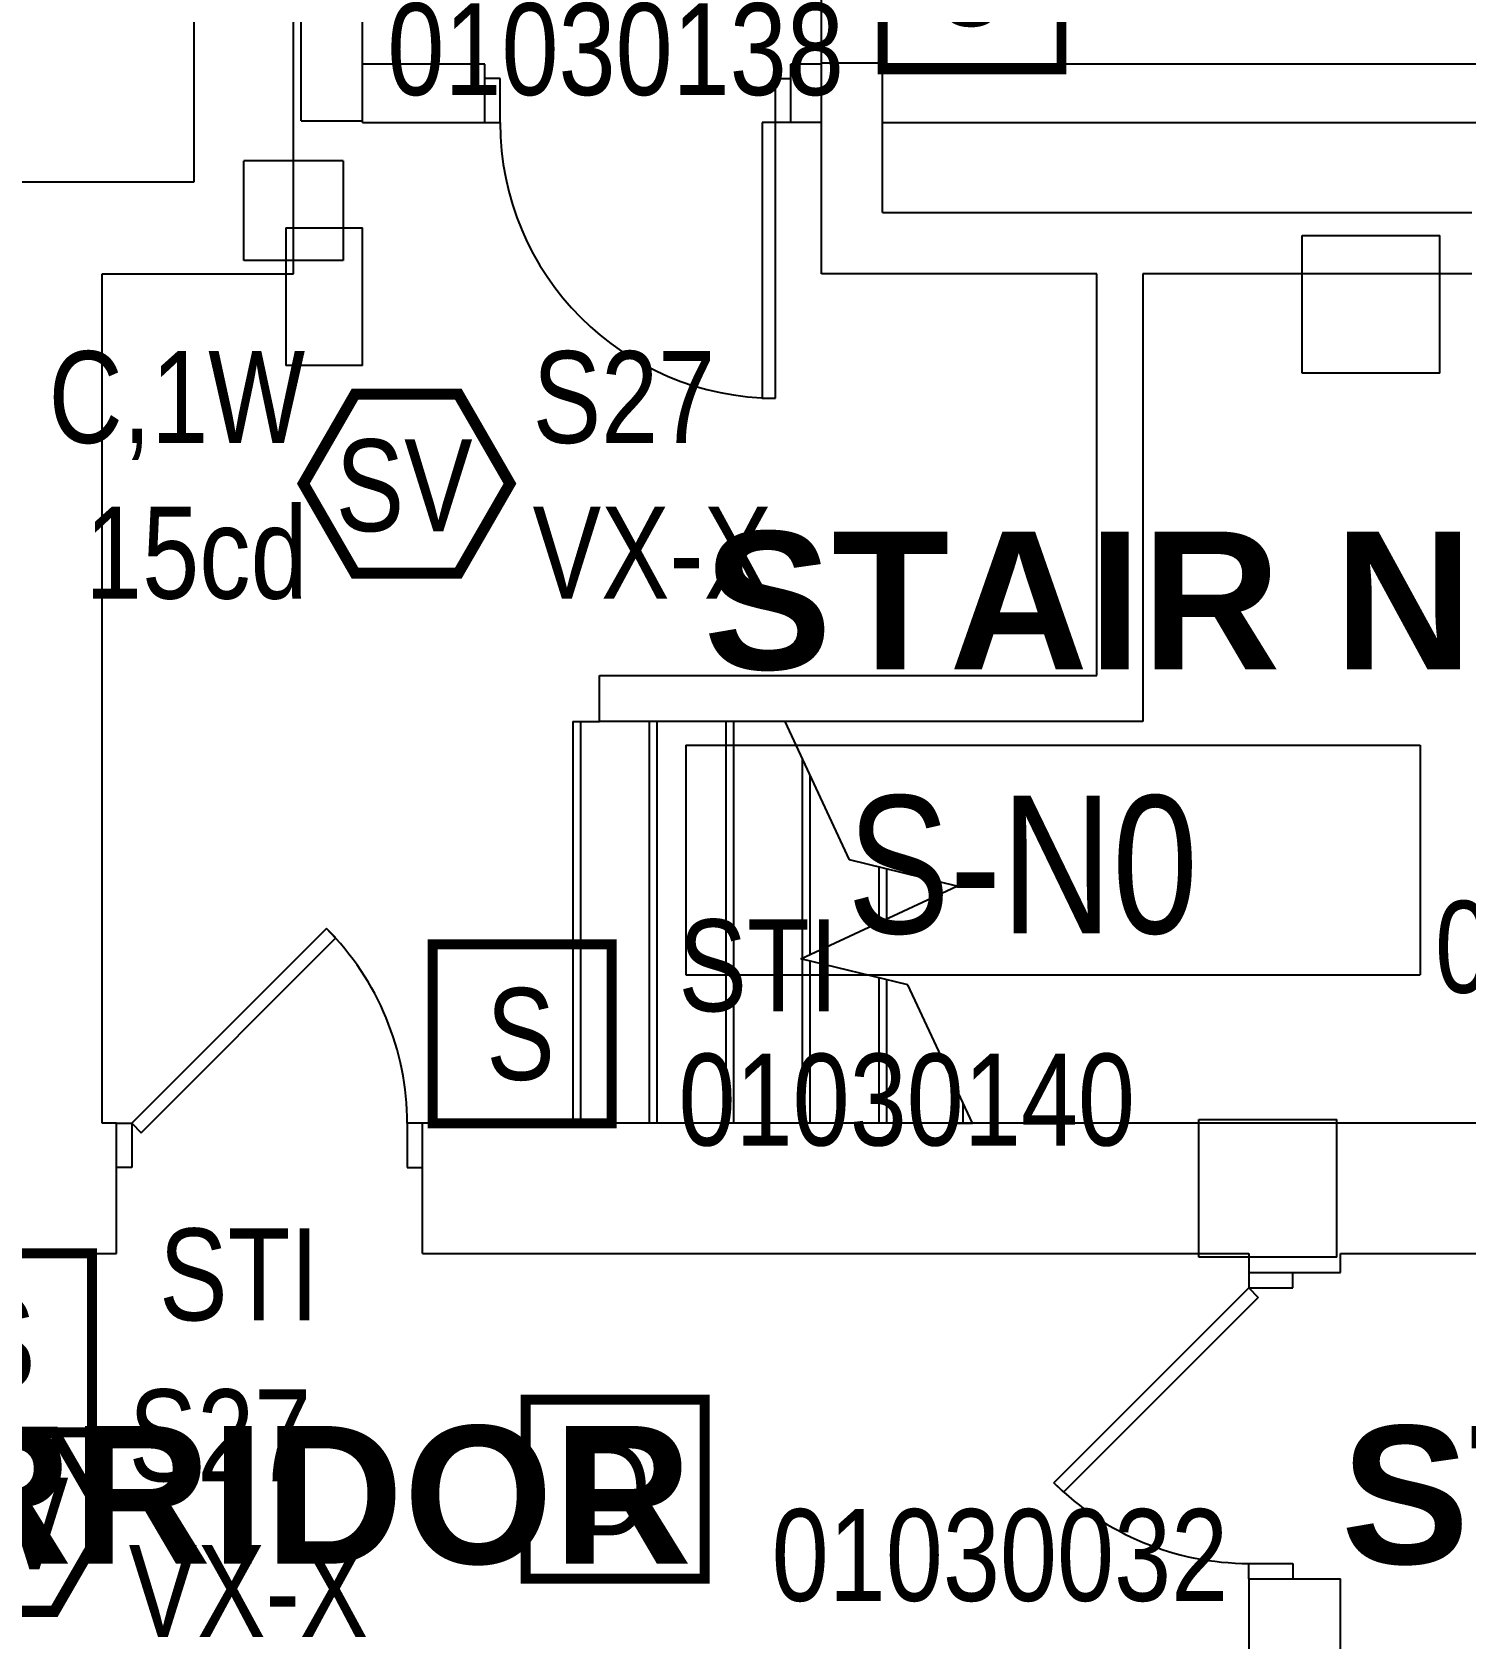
# Model space of a CAD drawing. Header units: inches. Extents: x 3516 to 15434, y -1454 to 5991.
# Drawn here: x 8964 to 9151.4, y -240.9 to -31 of the extents above; entities that cross this region are included whole.
import ezdxf
from ezdxf.enums import TextEntityAlignment as Align

# ---------------------------------------------------------------- set-up
doc = ezdxf.new("R2010")
doc.units = ezdxf.units.IN
doc.header["$LTSCALE"] = 0.25
doc.header["$MEASUREMENT"] = 0
for name, color, linetype in [('BACKGROUND', 8, 'Continuous'), ('HEAT DETECTOR', 1, 'Continuous'), ('PULL STATION', 1, 'Continuous'), ('SPEAKER STROBE', 1, 'Continuous'), ('WATERFLOW SWITCH', 1, 'Continuous')]:
    doc.layers.add(name, color=color, linetype=linetype)
doc.styles.add('Arial', font='arial.ttf', dxfattribs={"width": 0.8})
doc.styles.add('Arial_B_1', font='arialbd.ttf', dxfattribs={"height": 0.09375})

# ---------------------------------------------------------------- blocks, each defined once
blk = doc.blocks.new('SIGA-278')
at = {"layer": 'PULL STATION', "const_width": 1.3}
blk.add_lwpolyline([(-11.5, -11.68), (-11.5, 11.7), (11.89, 11.7), (11.89, -11.68)], close=True, dxfattribs=at)
at = {"layer": 'PULL STATION', "style": 'Arial', "width": 0.8}
blk.add_text('S', height=12, dxfattribs=at).set_placement((0, 0), align=Align.MIDDLE)
for tag, p in [('ADDRESS', (20.64, 8.96)), ('ZONE', (20.64, -8.58))]:
    blk.add_attdef(tag, text='', height=12, dxfattribs=at).set_placement(p, align=Align.MIDDLE_LEFT)
blk.add_attdef('SUBSCRIPT', text='', height=12, dxfattribs=at).set_placement((-16.56, -9.02), align=Align.MIDDLE_RIGHT)
blk = doc.blocks.new('SIGA-HRD')
at = {"layer": 'HEAT DETECTOR', "const_width": 1.3}
blk.add_lwpolyline([(-11.5, -11.68), (-11.5, 11.7), (11.89, 11.7), (11.89, -11.68)], close=True, dxfattribs=at)
at = {"layer": 'HEAT DETECTOR', "style": 'Arial', "width": 0.8}
blk.add_text('D', height=12, dxfattribs=at).set_placement((0, 0), align=Align.MIDDLE)
for tag, p in [('ADDRESS', (20.64, 8.96)), ('ZONE', (20.64, -8.58))]:
    blk.add_attdef(tag, text='', height=12, dxfattribs=at).set_placement(p, align=Align.MIDDLE_LEFT)
blk.add_attdef('SUBSCRIPT', text='', height=12, dxfattribs=at).set_placement((-16.56, -9.02), align=Align.MIDDLE_RIGHT)
blk = doc.blocks.new('WATERFLOW SWITCH')
at = {"layer": 'WATERFLOW SWITCH', "const_width": 1.25}
blk.add_lwpolyline([(-23.19, 12.37), (23.58, 12.37), (23.58, -11.01), (-23.19, -11.01)], close=True, dxfattribs=at)
at = {"layer": 'WATERFLOW SWITCH', "style": 'Arial', "width": 0.8}
blk.add_text('WF', height=12, dxfattribs=at).set_placement((0, 0), align=Align.MIDDLE)
for tag, p in [('ADDRESS', (28.76, 11.59)), ('ZONE', (29.08, -8.75))]:
    blk.add_attdef(tag, text='', height=12, dxfattribs=at).set_placement(p, align=Align.MIDDLE_LEFT)
blk = doc.blocks.new('G4-S7VM')
at = {"layer": 'SPEAKER STROBE', "const_width": 1.46}
blk.add_lwpolyline([(13.83, 0.21), (7.08, 11.9), (-6.42, 11.9), (-13.17, 0.21), (-6.42, -11.49), (7.08, -11.49)], close=True, dxfattribs=at)
at = {"layer": 'SPEAKER STROBE', "style": 'Arial', "width": 0.8}
blk.add_text('SV', height=12, dxfattribs=at).set_placement((0, 0), align=Align.MIDDLE)
for tag, p in [('W', (-12.95, 11.52)), ('CANDELA', (-12.62, -8.82)), ('1/2W', (-12.62, -29.16))]:
    blk.add_attdef(tag, text='', height=12, dxfattribs=at).set_placement(p, align=Align.MIDDLE_RIGHT)
for tag, p in [('Speaker_Circuit', (16.8, 11.52)), ('Visual_Circuit', (16.8, -8.82))]:
    blk.add_attdef(tag, text='', height=12, dxfattribs=at).set_placement(p, align=Align.MIDDLE_LEFT)
blk = doc.blocks.new('GC-S7VM')
at = {"layer": 'SPEAKER STROBE', "const_width": 1.46}
blk.add_lwpolyline([(13.83, 0.21), (7.08, 11.9), (-6.42, 11.9), (-13.17, 0.21), (-6.42, -11.49), (7.08, -11.49)], close=True, dxfattribs=at)
at = {"layer": 'SPEAKER STROBE', "style": 'Arial', "width": 0.8}
blk.add_text('SV', height=12, dxfattribs=at).set_placement((0, 0), align=Align.MIDDLE)
for tag, p in [('C', (-12.95, 11.52)), ('CANDELA', (-12.62, -8.82)), ('1/2W', (-12.62, -29.16))]:
    blk.add_attdef(tag, text='', height=12, dxfattribs=at).set_placement(p, align=Align.MIDDLE_RIGHT)
for tag, p in [('Speaker_Circuit', (16.8, 11.52)), ('Visual_Circuit', (16.8, -8.82))]:
    blk.add_attdef(tag, text='', height=12, dxfattribs=at).set_placement(p, align=Align.MIDDLE_LEFT)

msp = doc.modelspace()

# ---------------------------------------------------------------- linework, layer by layer
at = {"layer": 'BACKGROUND'}
for p, q in [((8985.17, -50.55), (8985.17, 1103.7)), ((8998.17, -62.55), (8998.17, 149.45)), ((8999.17, -42.55), (8999.17, 149.45)), ((9007.17, -42.8), (9007.17, 45.45)), ((9067.17, -34.99), (9067.17, 45.45)), ((9023.17, -35.17), (9007.17, -35.17)), ((9023.17, -42.8), (9023.17, -35.17)), ((9067.17, -35.17), (9063.17, -35.17)), ((9063.17, -42.8), (9063.17, -35.17)), ((9067.17, -62.55), (9067.17, -34.99)), ((9067.17, -34.99), (9075.17, -34.99)), ((9075.17, -54.55), (9075.17, -34.99)), ((9173.67, -35.17), (9075.17, -35.17)), ((9025.17, -37.05), (9023.17, -37.05)), ((9025.17, -42.8), (9025.17, -37.05)), ((9061.17, -37.05), (9063.17, -37.05)), ((9061.17, -42.8), (9061.17, -37.05)), ((8999.17, -42.55), (9007.17, -42.55)), ((9007.17, -42.8), (9023.17, -42.8)), ((9023.17, -42.8), (9025.17, -42.8)), ((9059.42, -42.8), (9059.42, -78.8)), ((9061.17, -42.8), (9059.42, -42.8)), ((9063.17, -42.8), (9061.17, -42.8)), ((9061.17, -78.8), (9061.17, -42.8)), ((9067.17, -42.8), (9063.17, -42.8)), ((9075.17, -42.8), (9173.67, -42.8)), ((9004.67, -47.8), (8991.67, -47.8)), ((8991.67, -60.8), (8991.67, -47.8)), ((9004.67, -47.8), (9004.67, -60.8)), ((8961.17, -50.55), (8985.17, -50.55)), ((9075.17, -54.55), (9152.17, -54.55)), ((8997.17, -56.55), (8997.17, -74.55)), ((8997.17, -56.55), (9007.17, -56.55)), ((9007.17, -74.55), (9007.17, -56.55)), ((9130.02, -75.55), (9130.02, -57.55)), ((9130.02, -57.55), (9148.02, -57.55)), ((9148.02, -75.55), (9148.02, -57.55)), ((9004.67, -60.8), (8991.67, -60.8)), ((8973.17, -62.55), (8998.17, -62.55)), ((8973.17, -173.55), (8973.17, -62.55)), ((9103.17, -62.55), (9067.17, -62.55)), ((9103.17, -115.05), (9103.17, -62.55)), ((9152.17, -62.55), (9109.17, -62.55)), ((9109.17, -62.55), (9109.17, -121.05)), ((9007.17, -74.55), (8997.17, -74.55)), ((9148.02, -75.55), (9130.02, -75.55)), ((9059.42, -78.8), (9061.17, -78.8)), ((9038.17, -115.05), (9103.17, -115.05)), ((9038.17, -121.05), (9038.17, -115.05)), ((9034.67, -121.05), (9034.67, -173.55)), ((9034.67, -121.05), (9038.17, -121.05)), ((9035.67, -121.05), (9035.67, -173.55)), ((9109.17, -121.05), (9038.17, -121.05)), ((9044.67, -121.05), (9044.67, -173.55)), ((9045.67, -121.05), (9045.67, -173.55)), ((9054.67, -121.05), (9054.67, -173.55)), ((9055.67, -121.05), (9055.67, -173.55)), ((9070.86, -139.14), (9062.43, -121.05)), ((9049.43, -124.14), (9145.43, -124.14)), ((9049.43, -124.14), (9049.43, -154.14)), ((9064.67, -125.85), (9064.67, -151.96)), ((9145.43, -124.14), (9145.43, -154.14)), ((9065.67, -128), (9065.67, -151.5)), ((9084.86, -142.55), (9070.86, -139.14)), ((9074.67, -140.07), (9074.67, -147.3)), ((9075.67, -140.31), (9075.67, -146.83)), ((9064.47, -152.05), (9084.86, -142.55)), ((9084.67, -142.5), (9084.67, -142.64)), ((9002.47, -148.09), (8977.02, -173.55)), ((9003.71, -149.33), (9002.47, -148.09)), ((8978.25, -174.79), (9003.71, -149.33)), ((9078.47, -155.46), (9064.47, -152.05)), ((9064.67, -152.1), (9064.67, -173.55)), ((9065.67, -152.34), (9065.67, -173.55)), ((9049.43, -154.14), (9145.43, -154.14)), ((9074.67, -154.53), (9074.67, -173.55)), ((9075.67, -154.77), (9075.67, -173.55)), ((9086.91, -173.55), (9078.47, -155.46)), ((9084.67, -168.74), (9084.67, -173.55)), ((9085.67, -170.89), (9085.67, -173.55)), ((8975.02, -173.55), (8973.17, -173.55)), ((8975.02, -190.55), (8975.02, -173.55)), ((8975.02, -173.55), (8977.02, -173.55)), ((8977.02, -173.55), (8977.02, -179.3)), ((8977.02, -173.55), (8978.25, -174.79)), ((9013.02, -173.55), (9013.02, -179.3)), ((9015.02, -173.55), (9013.02, -173.55)), ((9157.17, -173.55), (9015.02, -173.55)), ((9015.02, -190.55), (9015.02, -173.55)), ((9084.67, -173.55), (9086.91, -173.55)), ((9116.52, -191.05), (9116.52, -173.05)), ((9116.52, -173.05), (9134.52, -173.05)), ((9134.52, -191.05), (9134.52, -173.05)), ((8977.02, -179.3), (8975.02, -179.3)), ((9013.02, -179.3), (9015.02, -179.3)), ((8859.02, -190.55), (8975.02, -190.55)), ((9015.02, -190.55), (9123.02, -190.55)), ((9123.02, -190.55), (9123.02, -193.05)), ((9135.02, -193.05), (9135.02, -190.55)), ((9135.02, -190.55), (9248.17, -190.55)), ((9134.52, -191.05), (9116.52, -191.05)), ((9123.02, -193.05), (9135.02, -193.05)), ((9123.02, -193.05), (9123.02, -195.05)), ((9128.77, -195.05), (9128.77, -193.05)), ((9097.56, -220.51), (9123.02, -195.05)), ((9123.02, -195.05), (9128.77, -195.05)), ((9123.02, -195.05), (9124.25, -196.29)), ((9124.25, -196.29), (9098.8, -221.74)), ((9098.8, -221.74), (9097.56, -220.51)), ((9123.02, -231.05), (9128.77, -231.05)), ((9123.02, -233.05), (9123.02, -231.05)), ((9128.77, -231.05), (9128.77, -233.05)), ((9123.02, -233.05), (9123.02, -311.05)), ((9123.02, -233.05), (9135.02, -233.05)), ((9135.02, -311.05), (9135.02, -233.05))]:
    msp.add_line(p, q, dxfattribs=at)
for centre, start, end in [((9061.17, -42.8), 180, 270), ((8977.02, -173.55), 0, 45), ((9123.02, -195.05), 225, 270)]:
    msp.add_arc(centre, 36, start, end, dxfattribs=at)

# ---------------------------------------------------------------- block references
at = {"layer": 'HEAT DETECTOR'}
msp.add_blockref('SIGA-HRD', (9040.03, -221.37), dxfattribs=at).add_auto_attribs({'ZONE': '01030032'})
at = {"layer": 'PULL STATION'}
for p, values in [((9086.66, -24.18), {'ADDRESS': 'STI', 'SUBSCRIPT': '01030138'}), ((9027.85, -161.87), {'ADDRESS': 'STI', 'ZONE': '01030140'})]:
    msp.add_blockref('SIGA-278', p, dxfattribs=at).add_auto_attribs(values)
ref = msp.add_blockref('SIGA-278', (8959.96, -202.25), dxfattribs=at)
ref.add_attrib('ADDRESS', 'STI', dxfattribs={"height": 12, "style": 'Arial', "width": 0.8}).set_placement((8980.61, -193.29), align=Align.MIDDLE_LEFT)
ref.add_attrib('SUBSCRIPT', '01030141', dxfattribs={"height": 12, "style": 'Arial', "width": 0.8}).set_placement((8943.4, -184.55), align=Align.MIDDLE_RIGHT)
at = {"layer": 'SPEAKER STROBE'}
for name, p, values in [('GC-S7VM', (9012.63, -90.18), {'C': 'C,1W', 'Speaker_Circuit': 'S27', 'Visual_Circuit': 'VX-X', 'CANDELA': '15cd'}), ('G4-S7VM', (8959.83, -225.83), {'W': 'W,1W', 'Speaker_Circuit': 'S27', 'Visual_Circuit': 'VX-X', 'CANDELA': '15cd'})]:
    msp.add_blockref(name, p, dxfattribs=at).add_auto_attribs(values)
at = {"layer": 'WATERFLOW SWITCH'}
ref = msp.add_blockref('WATERFLOW SWITCH', (9188.32, -106.46), dxfattribs=at)
ref.add_attrib('ADDRESS', '01030139', dxfattribs={"height": 12, "style": 'Arial', "width": 0.8}).set_placement((9147.36, -150.49), align=Align.MIDDLE_LEFT)

# ---------------------------------------------------------------- texts
at = {"layer": 'BACKGROUND', "char_height": 18, "attachment_point": 1}
for s, insert, width, style in [('STAIR N', (9051.76, -96.24), 110.1708, 'Arial_B_1'), ('S-N0', (9070.55, -130.73), 63.2664, 'Arial'), ('CORRIDOR', (8913.37, -213.09), 151.6212, 'Arial_B_1'), ('STORAGE', (9135.09, -213.09), 137.4408, 'Arial_B_1')]:
    msp.add_mtext(s, dxfattribs=dict(at, insert=insert, width=width, style=style))

doc.saveas('drawing.dxf')
